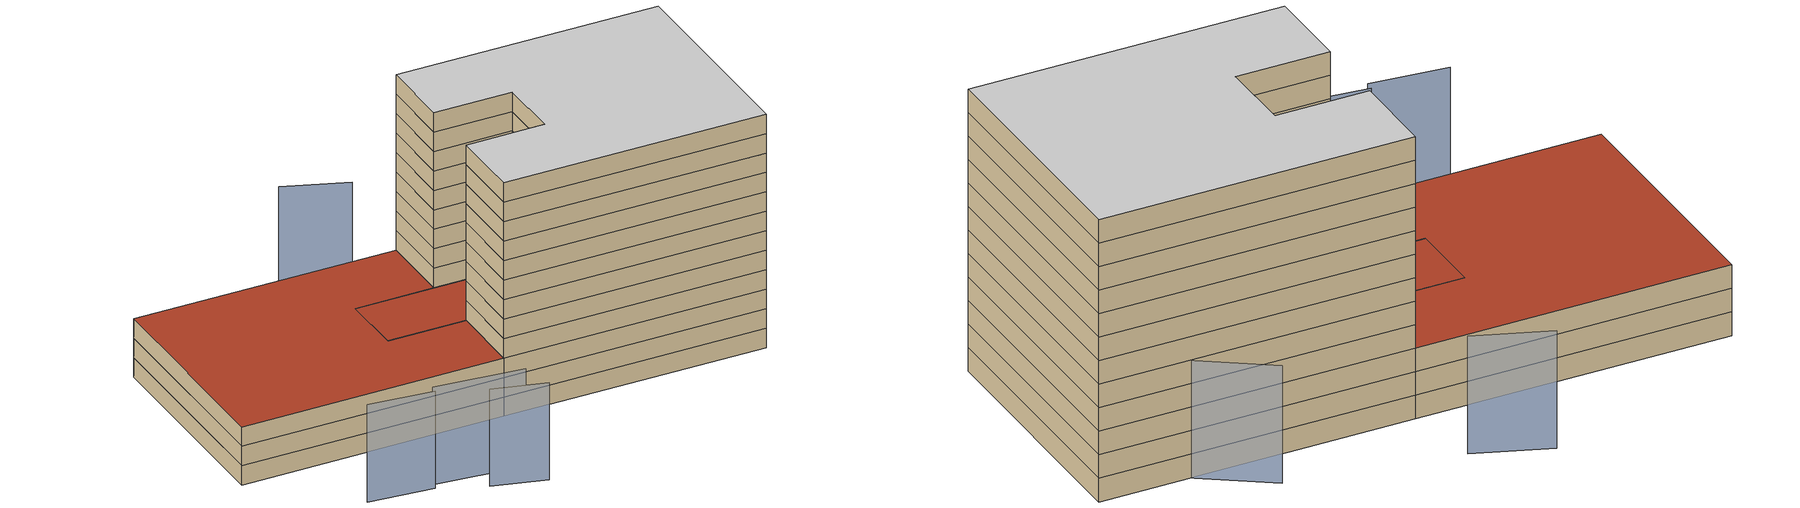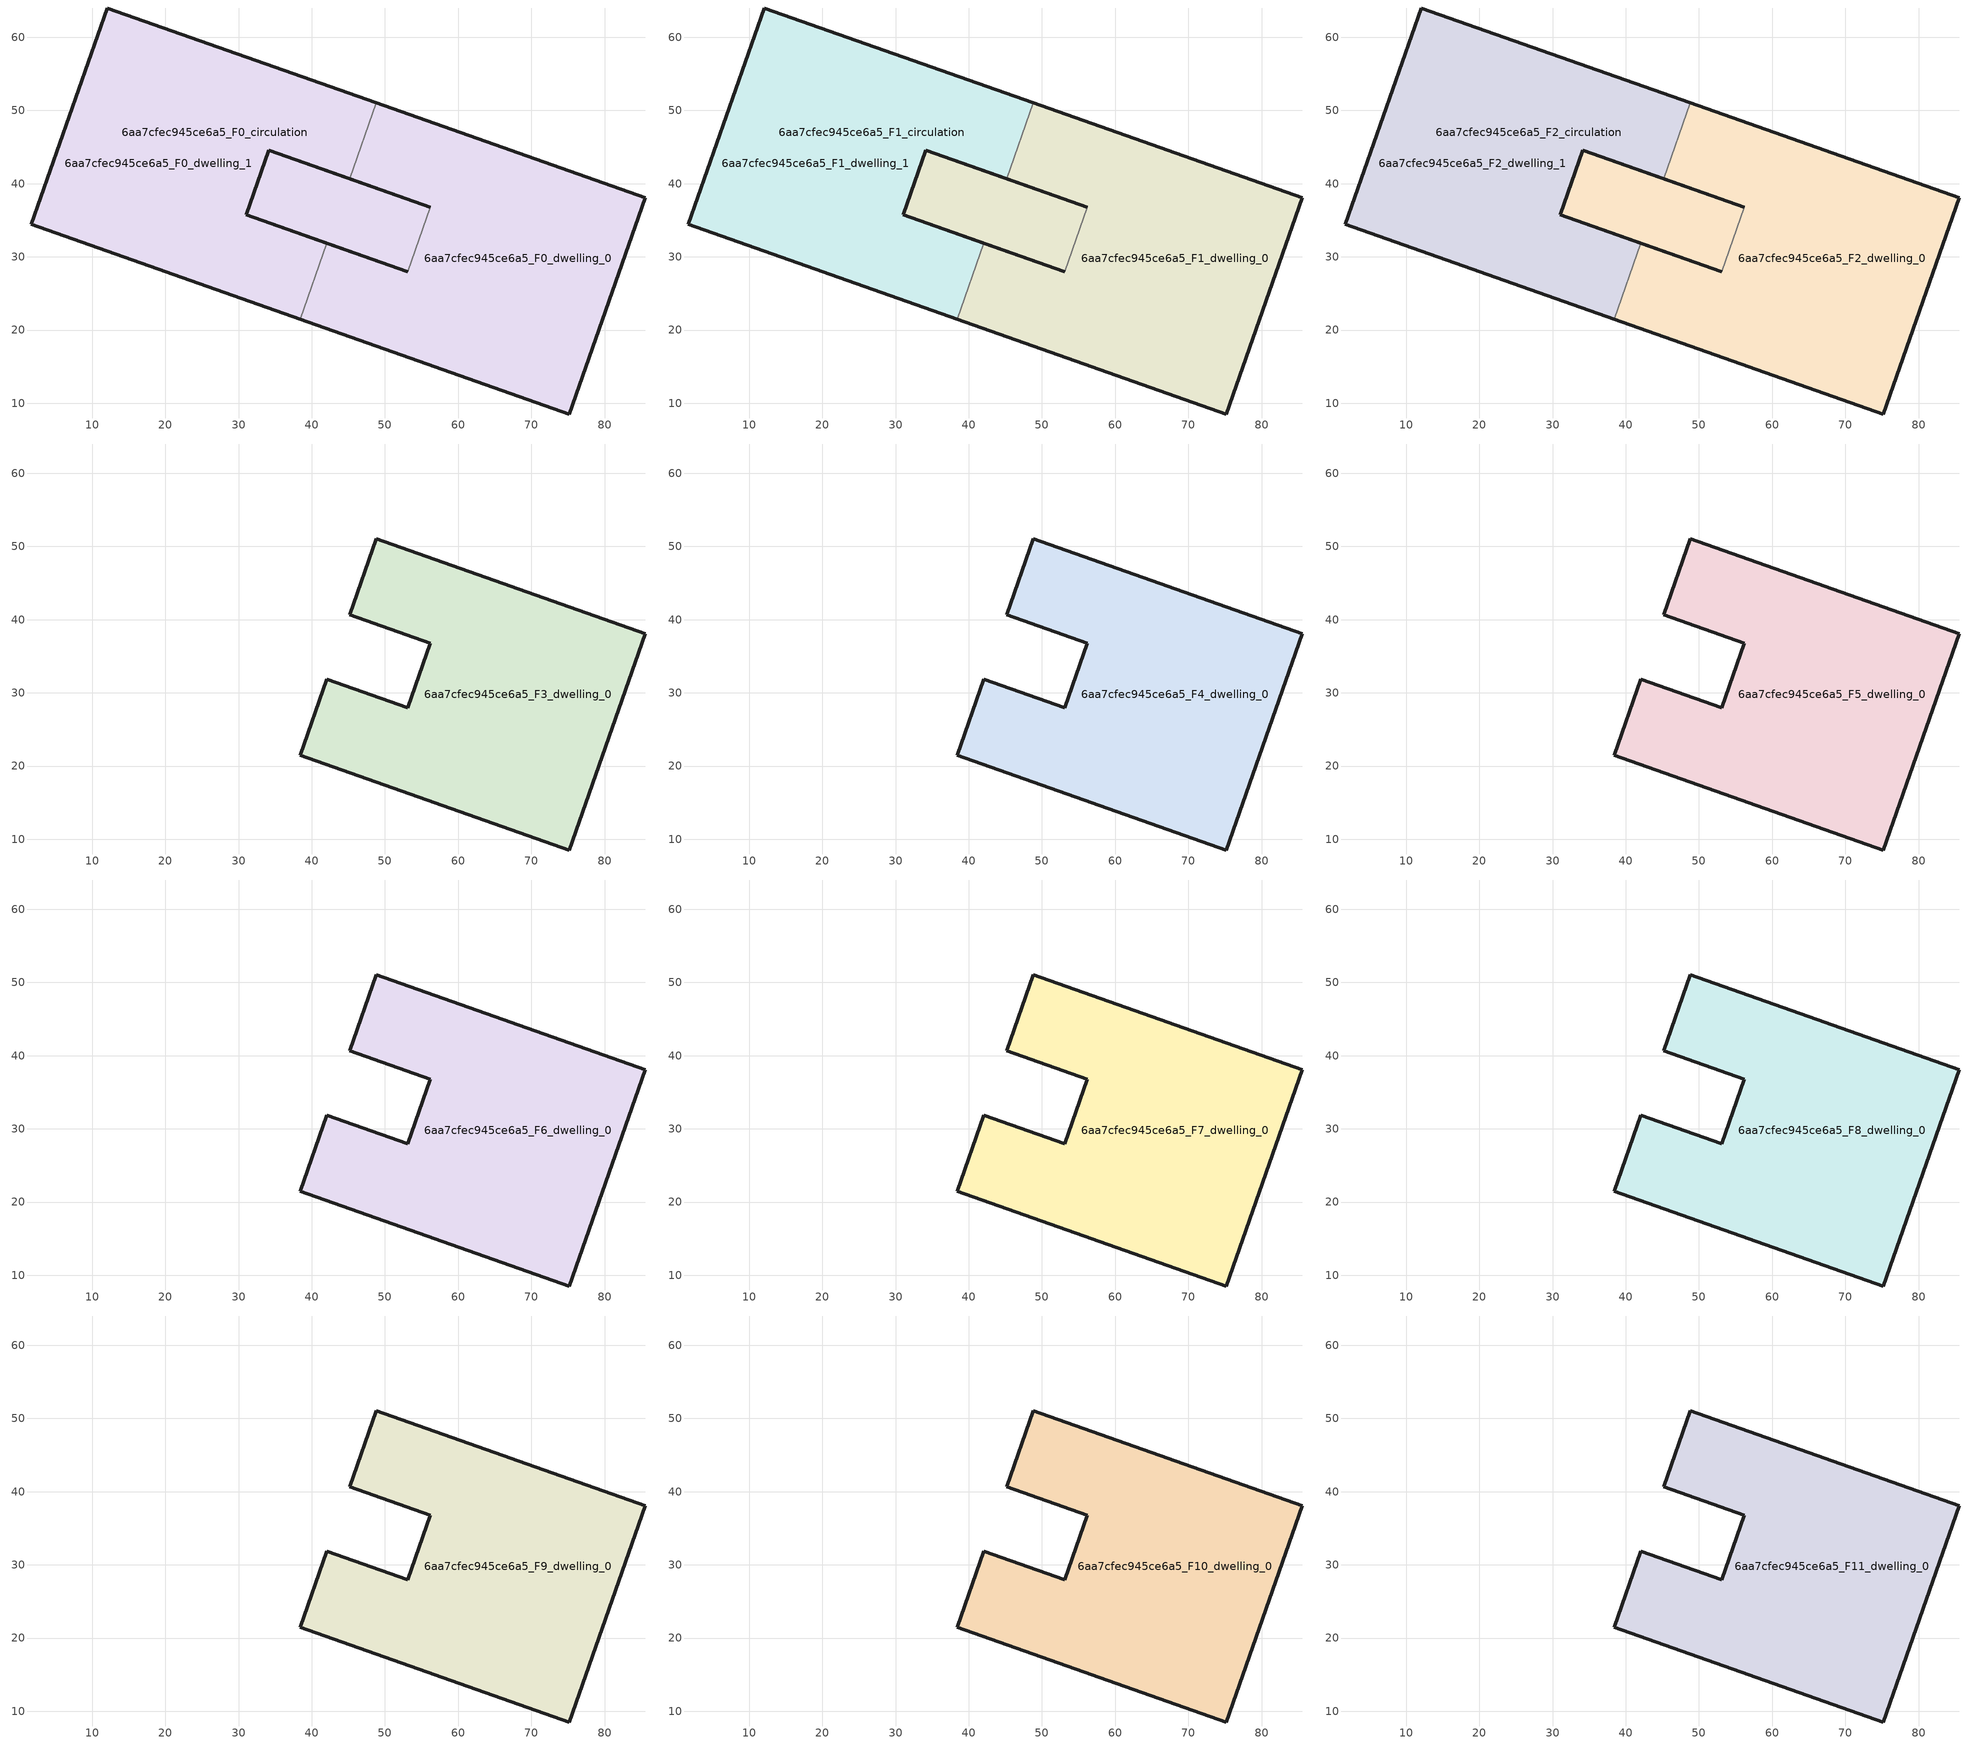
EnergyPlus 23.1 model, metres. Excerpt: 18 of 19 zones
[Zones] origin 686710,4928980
6aa7cfec945ce6a5_F0_dwelling_0
 floor ground (EU_floor_Construction): 85.58,38.08 75.16,8.53 38.41,21.49 42.05,31.83 53.08,27.95 56.21,36.81 45.18,40.7 48.83,51.04 z0; 56.21,36.81 53.08,27.95 42.05,31.83 31.03,35.72 34.15,44.58 45.18,40.7 z0
 wall outside (EU_wall_Construction): 45.18,40.7 56.21,36.81 / 53.08,27.95 42.05,31.83 / 38.41,21.49 75.16,8.53 85.58,38.08 48.83,51.04 z0:3
 wall to 6aa7cfec945ce6a5_F0_dwelling_1 (EU_wall_Construction): 48.83,51.04 45.18,40.7 / 42.05,31.83 38.41,21.49 z0:3
 wall to 6aa7cfec945ce6a5_F0_circulation (EU_wall_Construction): 56.21,36.81 53.08,27.95 z0:3
6aa7cfec945ce6a5_F0_dwelling_1
 floor ground (EU_floor_Construction): 56.21,36.81 53.08,27.95 36.47,33.8 31.03,35.72 34.15,44.58 45.18,40.7 z0; 48.83,51.04 45.18,40.7 34.15,44.58 31.03,35.72 36.47,33.8 42.05,31.83 38.41,21.49 1.65,34.45 12.07,63.99 z0
 wall outside (EU_wall_Construction): 42.05,31.83 31.03,35.72 34.15,44.58 45.18,40.7 / 48.83,51.04 12.07,63.99 1.65,34.45 38.41,21.49 z0:3
6aa7cfec945ce6a5_F0_circulation
 floor ground (EU_floor_Construction): 85.58,38.08 75.16,8.53 38.41,21.49 42.05,31.83 53.08,27.95 56.21,36.81 45.18,40.7 48.83,51.04 z0; 56.21,36.81 53.08,27.95 36.47,33.8 31.03,35.72 34.15,44.58 45.18,40.7 z0; 48.83,51.04 45.18,40.7 34.15,44.58 31.03,35.72 42.05,31.83 38.41,21.49 1.65,34.45 12.07,63.99 z0
 wall outside (EU_wall_Construction): 56.21,36.81 34.15,44.58 31.03,35.72 53.08,27.95 z0:3
6aa7cfec945ce6a5_F1_dwelling_0
 floor outside (EU_floor_Construction): 85.58,38.08 75.16,8.53 38.41,21.49 42.05,31.83 53.08,27.95 56.21,36.81 45.18,40.7 48.83,51.04 z3
 floor to 6aa7cfec945ce6a5_F0_dwelling_0 (EU_floor_Construction): 56.21,36.81 53.08,27.95 42.05,31.83 31.03,35.72 34.15,44.58 45.18,40.7 z3
 wall outside (EU_wall_Construction): 45.18,40.7 56.21,36.81 / 53.08,27.95 42.05,31.83 / 38.41,21.49 75.16,8.53 85.58,38.08 48.83,51.04 z3:6
 wall to 6aa7cfec945ce6a5_F1_dwelling_1 (EU_wall_Construction): 48.83,51.04 45.18,40.7 / 42.05,31.83 38.41,21.49 z3:6
 wall to 6aa7cfec945ce6a5_F1_circulation (EU_wall_Construction): 56.21,36.81 53.08,27.95 z3:6
6aa7cfec945ce6a5_F1_dwelling_1
 floor to 6aa7cfec945ce6a5_F0_dwelling_1 (EU_floor_Construction): 48.83,51.04 45.18,40.7 34.15,44.58 31.03,35.72 42.05,31.83 38.41,21.49 1.65,34.45 12.07,63.99 z3; 56.21,36.81 53.08,27.95 36.47,33.8 31.03,35.72 34.15,44.58 45.18,40.7 z3
 wall outside (EU_wall_Construction): 42.05,31.83 31.03,35.72 34.15,44.58 45.18,40.7 / 48.83,51.04 12.07,63.99 1.65,34.45 38.41,21.49 z3:6
6aa7cfec945ce6a5_F1_circulation
 floor outside (EU_floor_Construction): 56.21,36.81 53.08,27.95 36.47,33.8 31.03,35.72 34.15,44.58 45.18,40.7 z3; 48.83,51.04 45.18,40.7 34.15,44.58 31.03,35.72 42.05,31.83 38.41,21.49 1.65,34.45 12.07,63.99 z3
 floor to 6aa7cfec945ce6a5_F0_circulation (EU_floor_Construction): 85.58,38.08 75.16,8.53 38.41,21.49 42.05,31.83 53.08,27.95 56.21,36.81 45.18,40.7 48.83,51.04 z3
 wall outside (EU_wall_Construction): 56.21,36.81 34.15,44.58 31.03,35.72 53.08,27.95 z3:6
6aa7cfec945ce6a5_F2_dwelling_0
 floor outside (EU_floor_Construction): 85.58,38.08 75.16,8.53 38.41,21.49 42.05,31.83 53.08,27.95 56.21,36.81 45.18,40.7 48.83,51.04 z6
 floor to 6aa7cfec945ce6a5_F1_dwelling_0 (EU_floor_Construction): 56.21,36.81 53.08,27.95 42.05,31.83 31.03,35.72 34.15,44.58 45.18,40.7 z6
 wall outside (EU_wall_Construction): 45.18,40.7 56.21,36.81 / 53.08,27.95 42.05,31.83 / 38.41,21.49 75.16,8.53 85.58,38.08 48.83,51.04 z6:9
 wall to 6aa7cfec945ce6a5_F2_dwelling_1 (EU_wall_Construction): 48.83,51.04 45.18,40.7 / 42.05,31.83 38.41,21.49 z6:9
 wall to 6aa7cfec945ce6a5_F2_circulation (EU_wall_Construction): 56.21,36.81 53.08,27.95 z6:9
 roof outside (EU_floor_Construction): 53.08,27.95 56.21,36.81 45.18,40.7 34.15,44.58 31.03,35.72 42.05,31.83 z9
6aa7cfec945ce6a5_F2_dwelling_1
 floor to 6aa7cfec945ce6a5_F1_dwelling_1 (EU_floor_Construction): 48.83,51.04 45.18,40.7 34.15,44.58 31.03,35.72 42.05,31.83 38.41,21.49 1.65,34.45 12.07,63.99 z6; 56.21,36.81 53.08,27.95 36.47,33.8 31.03,35.72 34.15,44.58 45.18,40.7 z6
 wall outside (EU_wall_Construction): 42.05,31.83 31.03,35.72 34.15,44.58 45.18,40.7 / 48.83,51.04 12.07,63.99 1.65,34.45 38.41,21.49 z6:9
 roof outside (EU_roof_Construction): 38.41,21.49 42.05,31.83 36.47,33.8 31.03,35.72 34.15,44.58 45.18,40.7 48.83,51.04 12.07,63.99 1.65,34.45 z9; 53.08,27.95 56.21,36.81 45.18,40.7 34.15,44.58 31.03,35.72 36.47,33.8 z9
6aa7cfec945ce6a5_F2_circulation
 floor outside (EU_floor_Construction): 56.21,36.81 53.08,27.95 36.47,33.8 31.03,35.72 34.15,44.58 45.18,40.7 z6; 48.83,51.04 45.18,40.7 34.15,44.58 31.03,35.72 42.05,31.83 38.41,21.49 1.65,34.45 12.07,63.99 z6
 floor to 6aa7cfec945ce6a5_F1_circulation (EU_floor_Construction): 85.58,38.08 75.16,8.53 38.41,21.49 42.05,31.83 53.08,27.95 56.21,36.81 45.18,40.7 48.83,51.04 z6
 wall outside (EU_wall_Construction): 56.21,36.81 34.15,44.58 31.03,35.72 53.08,27.95 z6:9
 roof outside (EU_roof_Construction): 75.16,8.53 85.58,38.08 48.83,51.04 45.18,40.7 56.21,36.81 53.08,27.95 42.05,31.83 38.41,21.49 z9; 53.08,27.95 56.21,36.81 45.18,40.7 34.15,44.58 31.03,35.72 36.47,33.8 z9; 38.41,21.49 42.05,31.83 31.03,35.72 34.15,44.58 45.18,40.7 48.83,51.04 12.07,63.99 1.65,34.45 z9
6aa7cfec945ce6a5_F3_dwelling_0
 floor to 6aa7cfec945ce6a5_F2_dwelling_0 (EU_floor_Construction): 85.58,38.08 75.16,8.53 38.41,21.49 42.05,31.83 53.08,27.95 56.21,36.81 45.18,40.7 48.83,51.04 z9
 wall outside (EU_wall_Construction): 85.58,38.08 48.83,51.04 45.18,40.7 56.21,36.81 53.08,27.95 42.05,31.83 38.41,21.49 75.16,8.53 85.58,38.08 z9:12
6aa7cfec945ce6a5_F4_dwelling_0
 floor to 6aa7cfec945ce6a5_F3_dwelling_0 (EU_floor_Construction): 85.58,38.08 75.16,8.53 38.41,21.49 42.05,31.83 53.08,27.95 56.21,36.81 45.18,40.7 48.83,51.04 z12
 wall outside (EU_wall_Construction): 85.58,38.08 48.83,51.04 45.18,40.7 56.21,36.81 53.08,27.95 42.05,31.83 38.41,21.49 75.16,8.53 85.58,38.08 z12:15
6aa7cfec945ce6a5_F5_dwelling_0
 floor to 6aa7cfec945ce6a5_F4_dwelling_0 (EU_floor_Construction): 85.58,38.08 75.16,8.53 38.41,21.49 42.05,31.83 53.08,27.95 56.21,36.81 45.18,40.7 48.83,51.04 z15
 wall outside (EU_wall_Construction): 85.58,38.08 48.83,51.04 45.18,40.7 56.21,36.81 53.08,27.95 42.05,31.83 38.41,21.49 75.16,8.53 85.58,38.08 z15:18
6aa7cfec945ce6a5_F6_dwelling_0
 floor to 6aa7cfec945ce6a5_F5_dwelling_0 (EU_floor_Construction): 85.58,38.08 75.16,8.53 38.41,21.49 42.05,31.83 53.08,27.95 56.21,36.81 45.18,40.7 48.83,51.04 z18
 wall outside (EU_wall_Construction): 85.58,38.08 48.83,51.04 45.18,40.7 56.21,36.81 53.08,27.95 42.05,31.83 38.41,21.49 75.16,8.53 85.58,38.08 z18:21
6aa7cfec945ce6a5_F7_dwelling_0
 floor to 6aa7cfec945ce6a5_F6_dwelling_0 (EU_floor_Construction): 85.58,38.08 75.16,8.53 38.41,21.49 42.05,31.83 53.08,27.95 56.21,36.81 45.18,40.7 48.83,51.04 z21
 wall outside (EU_wall_Construction): 85.58,38.08 48.83,51.04 45.18,40.7 56.21,36.81 53.08,27.95 42.05,31.83 38.41,21.49 75.16,8.53 85.58,38.08 z21:24
6aa7cfec945ce6a5_F8_dwelling_0
 floor to 6aa7cfec945ce6a5_F7_dwelling_0 (EU_floor_Construction): 85.58,38.08 75.16,8.53 38.41,21.49 42.05,31.83 53.08,27.95 56.21,36.81 45.18,40.7 48.83,51.04 z24
 wall outside (EU_wall_Construction): 85.58,38.08 48.83,51.04 45.18,40.7 56.21,36.81 53.08,27.95 42.05,31.83 38.41,21.49 75.16,8.53 85.58,38.08 z24:27
6aa7cfec945ce6a5_F9_dwelling_0
 floor to 6aa7cfec945ce6a5_F8_dwelling_0 (EU_floor_Construction): 85.58,38.08 75.16,8.53 38.41,21.49 42.05,31.83 53.08,27.95 56.21,36.81 45.18,40.7 48.83,51.04 z27
 wall outside (EU_wall_Construction): 85.58,38.08 48.83,51.04 45.18,40.7 56.21,36.81 53.08,27.95 42.05,31.83 38.41,21.49 75.16,8.53 85.58,38.08 z27:30
6aa7cfec945ce6a5_F10_dwelling_0
 floor to 6aa7cfec945ce6a5_F9_dwelling_0 (EU_floor_Construction): 85.58,38.08 75.16,8.53 38.41,21.49 42.05,31.83 53.08,27.95 56.21,36.81 45.18,40.7 48.83,51.04 z30
 wall outside (EU_wall_Construction): 85.58,38.08 48.83,51.04 45.18,40.7 56.21,36.81 53.08,27.95 42.05,31.83 38.41,21.49 75.16,8.53 85.58,38.08 z30:33
6aa7cfec945ce6a5_F11_dwelling_0
 floor to 6aa7cfec945ce6a5_F10_dwelling_0 (EU_floor_Construction): 85.58,38.08 75.16,8.53 38.41,21.49 42.05,31.83 53.08,27.95 56.21,36.81 45.18,40.7 48.83,51.04 z33
 wall outside (EU_wall_Construction): 85.58,38.08 48.83,51.04 45.18,40.7 56.21,36.81 53.08,27.95 42.05,31.83 38.41,21.49 75.16,8.53 85.58,38.08 z33:36
 ceiling to 6aa7cfec945ce6a5_F12_dwelling_0 (EU_floor_Construction): 75.16,8.53 85.58,38.08 48.83,51.04 45.18,40.7 56.21,36.81 53.08,27.95 42.05,31.83 38.41,21.49 z36
shading: 81.14,33.71 68.88,49.95 / 50.27,60.34 42.72,66.64 / 24.01,10.44 30.67,5.88 / 19.15,16.26 31.06,10.58 / 9.95,19.46 18.69,15.3 z0:15
[Building]
EU S2 Campaign: North Axis=0; Terrain=City; Solar Distribution=FullExterior
[Site:Location]
Bologna: Latitude=44.5; Longitude=11.25; Time Zone=1; Elevation=37
[SizingPeriod:WeatherFileDays]
AnnualSizingPeriod: Begin Month=1; Begin Day of Month=1; End Month=12; End Day of Month=31; Day of Week for Start Day=Monday; Use Weather File Daylight Saving Period=No; Use Weather File Rain and Snow Indicators=No
[MATERIAL]
EU_InternalMass_Material: Roughness=MediumRough; Thickness=0.1; Conductivity=1; Density=1800; Specific Heat=900; Thermal Absorptance=0.9; Solar Absorptance=0.7; Visible Absorptance=0.7
[MATERIAL:NOMASS] Roughness=MediumRough; Thermal Absorptance=0.9; Solar Absorptance=0.7; Visible Absorptance=0.7
Name | Thermal Resistance
EU_wall_NoMass | 0.905828
EU_roof_NoMass | 0.37593
EU_floor_NoMass | 0.67114
[CONSTRUCTION]
EU_wall_Construction: EU_wall_NoMass
EU_roof_Construction: EU_roof_NoMass
EU_floor_Construction: EU_floor_NoMass
EU_InternalMass_Construction: EU_InternalMass_Material
[ZONE] Type=1; Multiplier=1; Ceiling Height=autocalculate; Floor Area=autocalculate; Part of Total Floor Area=Yes
Name | Volume
6aa7cfec945ce6a5_F0_dwelling_0; 6aa7cfec945ce6a5_F1_dwelling_0; 6aa7cfec945ce6a5_F2_dwelling_0; 6aa7cfec945ce6a5_F0_dwelling_1; 6aa7cfec945ce6a5_F1_dwelling_1; 6aa7cfec945ce6a5_F2_dwelling_1 | 3992.59
6aa7cfec945ce6a5_F3_dwelling_0; 6aa7cfec945ce6a5_F4_dwelling_0; 6aa7cfec945ce6a5_F5_dwelling_0; 6aa7cfec945ce6a5_F6_dwelling_0; 6aa7cfec945ce6a5_F7_dwelling_0; 6aa7cfec945ce6a5_F8_dwelling_0; 6aa7cfec945ce6a5_F9_dwelling_0; 6aa7cfec945ce6a5_F10_dwelling_0; 6aa7cfec945ce6a5_F11_dwelling_0 | 3333.27
6aa7cfec945ce6a5_F0_circulation; 6aa7cfec945ce6a5_F1_circulation; 6aa7cfec945ce6a5_F2_circulation | 7325.86
[INTERNALMASS] Construction=EU_InternalMass_Construction
Name | Zone or ZoneList | Surface Area
6aa7cfec945ce6a5_F0_dwelling_0_EU_InternalMass | 6aa7cfec945ce6a5_F0_dwelling_0 | 1111.09
6aa7cfec945ce6a5_F0_dwelling_1_EU_InternalMass | 6aa7cfec945ce6a5_F0_dwelling_1 | 1111.09
6aa7cfec945ce6a5_F1_dwelling_0_EU_InternalMass | 6aa7cfec945ce6a5_F1_dwelling_0 | 1111.09
6aa7cfec945ce6a5_F1_dwelling_1_EU_InternalMass | 6aa7cfec945ce6a5_F1_dwelling_1 | 1111.09
6aa7cfec945ce6a5_F2_dwelling_0_EU_InternalMass | 6aa7cfec945ce6a5_F2_dwelling_0 | 1111.09
6aa7cfec945ce6a5_F2_dwelling_1_EU_InternalMass | 6aa7cfec945ce6a5_F2_dwelling_1 | 1111.09
6aa7cfec945ce6a5_F3_dwelling_0_EU_InternalMass | 6aa7cfec945ce6a5_F3_dwelling_0 | 2444.12
6aa7cfec945ce6a5_F4_dwelling_0_EU_InternalMass | 6aa7cfec945ce6a5_F4_dwelling_0 | 2444.12
6aa7cfec945ce6a5_F5_dwelling_0_EU_InternalMass | 6aa7cfec945ce6a5_F5_dwelling_0 | 2444.12
6aa7cfec945ce6a5_F6_dwelling_0_EU_InternalMass | 6aa7cfec945ce6a5_F6_dwelling_0 | 2444.12
6aa7cfec945ce6a5_F7_dwelling_0_EU_InternalMass | 6aa7cfec945ce6a5_F7_dwelling_0 | 2444.12
6aa7cfec945ce6a5_F8_dwelling_0_EU_InternalMass | 6aa7cfec945ce6a5_F8_dwelling_0 | 2444.12
6aa7cfec945ce6a5_F9_dwelling_0_EU_InternalMass | 6aa7cfec945ce6a5_F9_dwelling_0 | 2444.12
6aa7cfec945ce6a5_F10_dwelling_0_EU_InternalMass | 6aa7cfec945ce6a5_F10_dwelling_0 | 2444.12
6aa7cfec945ce6a5_F11_dwelling_0_EU_InternalMass | 6aa7cfec945ce6a5_F11_dwelling_0 | 2444.12
[OTHEREQUIPMENT] Fuel Type=Electricity; Design Level Calculation Method=Watts/Area; Power per Zone Floor Area=1; Fraction Latent=0; Fraction Radiant=0; Fraction Lost=0; Carbon Dioxide Generation Rate=0; EndUse Subcategory=EU_Step8_InternalGains
Name | Zone or ZoneList or Space or SpaceList | Schedule
EU_Step8_InternalGain_6aa7cfec945ce6a5_F0_dwelling_0_f000 | 6aa7cfec945ce6a5_F0_dwelling_0 | EU_Step8_GainSchedule_6aa7cfec945ce6a5_F0_dwelling_0_f000
EU_Step8_InternalGain_6aa7cfec945ce6a5_F0_dwelling_1_f000 | 6aa7cfec945ce6a5_F0_dwelling_1 | EU_Step8_GainSchedule_6aa7cfec945ce6a5_F0_dwelling_1_f000
EU_Step8_InternalGain_6aa7cfec945ce6a5_F1_dwelling_0_f000 | 6aa7cfec945ce6a5_F1_dwelling_0 | EU_Step8_GainSchedule_6aa7cfec945ce6a5_F1_dwelling_0_f000
EU_Step8_InternalGain_6aa7cfec945ce6a5_F1_dwelling_1_f000 | 6aa7cfec945ce6a5_F1_dwelling_1 | EU_Step8_GainSchedule_6aa7cfec945ce6a5_F1_dwelling_1_f000
EU_Step8_InternalGain_6aa7cfec945ce6a5_F2_dwelling_0_f000 | 6aa7cfec945ce6a5_F2_dwelling_0 | EU_Step8_GainSchedule_6aa7cfec945ce6a5_F2_dwelling_0_f000
EU_Step8_InternalGain_6aa7cfec945ce6a5_F2_dwelling_1_f000 | 6aa7cfec945ce6a5_F2_dwelling_1 | EU_Step8_GainSchedule_6aa7cfec945ce6a5_F2_dwelling_1_f000
EU_Step8_InternalGain_6aa7cfec945ce6a5_F3_dwelling_0_f000 | 6aa7cfec945ce6a5_F3_dwelling_0 | EU_Step8_GainSchedule_6aa7cfec945ce6a5_F3_dwelling_0_f000
EU_Step8_InternalGain_6aa7cfec945ce6a5_F4_dwelling_0_f000 | 6aa7cfec945ce6a5_F4_dwelling_0 | EU_Step8_GainSchedule_6aa7cfec945ce6a5_F4_dwelling_0_f000
EU_Step8_InternalGain_6aa7cfec945ce6a5_F5_dwelling_0_f000 | 6aa7cfec945ce6a5_F5_dwelling_0 | EU_Step8_GainSchedule_6aa7cfec945ce6a5_F5_dwelling_0_f000
EU_Step8_InternalGain_6aa7cfec945ce6a5_F6_dwelling_0_f000 | 6aa7cfec945ce6a5_F6_dwelling_0 | EU_Step8_GainSchedule_6aa7cfec945ce6a5_F6_dwelling_0_f000
EU_Step8_InternalGain_6aa7cfec945ce6a5_F7_dwelling_0_f000 | 6aa7cfec945ce6a5_F7_dwelling_0 | EU_Step8_GainSchedule_6aa7cfec945ce6a5_F7_dwelling_0_f000
EU_Step8_InternalGain_6aa7cfec945ce6a5_F8_dwelling_0_f000 | 6aa7cfec945ce6a5_F8_dwelling_0 | EU_Step8_GainSchedule_6aa7cfec945ce6a5_F8_dwelling_0_f000
EU_Step8_InternalGain_6aa7cfec945ce6a5_F9_dwelling_0_f000 | 6aa7cfec945ce6a5_F9_dwelling_0 | EU_Step8_GainSchedule_6aa7cfec945ce6a5_F9_dwelling_0_f000
EU_Step8_InternalGain_6aa7cfec945ce6a5_F10_dwelling_0_f000 | 6aa7cfec945ce6a5_F10_dwelling_0 | EU_Step8_GainSchedule_6aa7cfec945ce6a5_F10_dwelling_0_f000
EU_Step8_InternalGain_6aa7cfec945ce6a5_F11_dwelling_0_f000 | 6aa7cfec945ce6a5_F11_dwelling_0 | EU_Step8_GainSchedule_6aa7cfec945ce6a5_F11_dwelling_0_f000
[ZONEINFILTRATION:DESIGNFLOWRATE] Schedule=EU_AlwaysOn; Design Flow Rate Calculation Method=Flow/Area; Flow Rate per Floor Area=0.0005; Constant Term Coefficient=1; Temperature Term Coefficient=0; Velocity Term Coefficient=0; Velocity Squared Term Coefficient=0
Name | Zone or ZoneList or Space or SpaceList
EU_Circulation_Infiltration_6aa7cfec945ce6a5_F0_circulation | 6aa7cfec945ce6a5_F0_circulation
EU_Circulation_Infiltration_6aa7cfec945ce6a5_F1_circulation | 6aa7cfec945ce6a5_F1_circulation
EU_Circulation_Infiltration_6aa7cfec945ce6a5_F2_circulation | 6aa7cfec945ce6a5_F2_circulation
[ZONEVENTILATION:DESIGNFLOWRATE] Schedule=EU_AlwaysOn; Design Flow Rate Calculation Method=AirChanges/Hour; Air Changes per Hour=0.73129; Ventilation Type=Natural; Fan Pressure Rise=0; Fan Total Efficiency=1; Constant Term Coefficient=1; Temperature Term Coefficient=0; Velocity Term Coefficient=0; Velocity Squared Term Coefficient=0; Minimum Indoor Temperature=-100; Maximum Indoor Temperature=100; Delta Temperature=-100; Minimum Outdoor Temperature=-100; Maximum Outdoor Temperature=100; Maximum Wind Speed=40
Name | Zone or ZoneList or Space or SpaceList
EU_ConstantAir_6aa7cfec945ce6a5_F0_dwelling_0 | 6aa7cfec945ce6a5_F0_dwelling_0
EU_ConstantAir_6aa7cfec945ce6a5_F0_dwelling_1 | 6aa7cfec945ce6a5_F0_dwelling_1
EU_ConstantAir_6aa7cfec945ce6a5_F1_dwelling_0 | 6aa7cfec945ce6a5_F1_dwelling_0
EU_ConstantAir_6aa7cfec945ce6a5_F1_dwelling_1 | 6aa7cfec945ce6a5_F1_dwelling_1
EU_ConstantAir_6aa7cfec945ce6a5_F2_dwelling_0 | 6aa7cfec945ce6a5_F2_dwelling_0
EU_ConstantAir_6aa7cfec945ce6a5_F2_dwelling_1 | 6aa7cfec945ce6a5_F2_dwelling_1
EU_ConstantAir_6aa7cfec945ce6a5_F3_dwelling_0 | 6aa7cfec945ce6a5_F3_dwelling_0
EU_ConstantAir_6aa7cfec945ce6a5_F4_dwelling_0 | 6aa7cfec945ce6a5_F4_dwelling_0
EU_ConstantAir_6aa7cfec945ce6a5_F5_dwelling_0 | 6aa7cfec945ce6a5_F5_dwelling_0
EU_ConstantAir_6aa7cfec945ce6a5_F6_dwelling_0 | 6aa7cfec945ce6a5_F6_dwelling_0
EU_ConstantAir_6aa7cfec945ce6a5_F7_dwelling_0 | 6aa7cfec945ce6a5_F7_dwelling_0
EU_ConstantAir_6aa7cfec945ce6a5_F8_dwelling_0 | 6aa7cfec945ce6a5_F8_dwelling_0
EU_ConstantAir_6aa7cfec945ce6a5_F9_dwelling_0 | 6aa7cfec945ce6a5_F9_dwelling_0
EU_ConstantAir_6aa7cfec945ce6a5_F10_dwelling_0 | 6aa7cfec945ce6a5_F10_dwelling_0
EU_ConstantAir_6aa7cfec945ce6a5_F11_dwelling_0 | 6aa7cfec945ce6a5_F11_dwelling_0
[HVACTEMPLATE:THERMOSTAT] Constant Heating Setpoint=20; Constant Cooling Setpoint=50
EU_HeatOnly_6aa7cfec945ce6a5_F0_dwelling_0; EU_HeatOnly_6aa7cfec945ce6a5_F0_dwelling_1; EU_HeatOnly_6aa7cfec945ce6a5_F1_dwelling_0; EU_HeatOnly_6aa7cfec945ce6a5_F1_dwelling_1; EU_HeatOnly_6aa7cfec945ce6a5_F2_dwelling_0; EU_HeatOnly_6aa7cfec945ce6a5_F2_dwelling_1; EU_HeatOnly_6aa7cfec945ce6a5_F3_dwelling_0; EU_HeatOnly_6aa7cfec945ce6a5_F4_dwelling_0; EU_HeatOnly_6aa7cfec945ce6a5_F5_dwelling_0; EU_HeatOnly_6aa7cfec945ce6a5_F6_dwelling_0; EU_HeatOnly_6aa7cfec945ce6a5_F7_dwelling_0; EU_HeatOnly_6aa7cfec945ce6a5_F8_dwelling_0; EU_HeatOnly_6aa7cfec945ce6a5_F9_dwelling_0; EU_HeatOnly_6aa7cfec945ce6a5_F10_dwelling_0; EU_HeatOnly_6aa7cfec945ce6a5_F11_dwelling_0; EU_HeatOnly_6aa7cfec945ce6a5_F12_dwelling_0
[HVACTEMPLATE:ZONE:IDEALLOADSAIRSYSTEM] System Availability Schedule=EU_AlwaysOn; Maximum Heating Supply Air Temperature=50; Minimum Cooling Supply Air Temperature=13; Maximum Heating Supply Air Humidity Ratio=0.0156; Minimum Cooling Supply Air Humidity Ratio=0.0077; Heating Limit=NoLimit; Cooling Limit=NoLimit; Heating Availability Schedule=EU_AlwaysOn; Cooling Availability Schedule=EU_CoolingOff; Dehumidification Control Type=ConstantSensibleHeatRatio; Cooling Sensible Heat Ratio=0.7; Dehumidification Setpoint=60; Humidification Control Type=None; Humidification Setpoint=30; Outdoor Air Method=None; Outdoor Air Flow Rate per Person=0.00944; Outdoor Air Flow Rate per Zone Floor Area=0; Outdoor Air Flow Rate per Zone=0; Demand Controlled Ventilation Type=None; Outdoor Air Economizer Type=NoEconomizer; Heat Recovery Type=None; Sensible Heat Recovery Effectiveness=0.7; Latent Heat Recovery Effectiveness=0.65
Name | Template Thermostat
6aa7cfec945ce6a5_F0_dwelling_0 | EU_HeatOnly_6aa7cfec945ce6a5_F0_dwelling_0
6aa7cfec945ce6a5_F0_dwelling_1 | EU_HeatOnly_6aa7cfec945ce6a5_F0_dwelling_1
6aa7cfec945ce6a5_F1_dwelling_0 | EU_HeatOnly_6aa7cfec945ce6a5_F1_dwelling_0
6aa7cfec945ce6a5_F1_dwelling_1 | EU_HeatOnly_6aa7cfec945ce6a5_F1_dwelling_1
6aa7cfec945ce6a5_F2_dwelling_0 | EU_HeatOnly_6aa7cfec945ce6a5_F2_dwelling_0
6aa7cfec945ce6a5_F2_dwelling_1 | EU_HeatOnly_6aa7cfec945ce6a5_F2_dwelling_1
6aa7cfec945ce6a5_F3_dwelling_0 | EU_HeatOnly_6aa7cfec945ce6a5_F3_dwelling_0
6aa7cfec945ce6a5_F4_dwelling_0 | EU_HeatOnly_6aa7cfec945ce6a5_F4_dwelling_0
6aa7cfec945ce6a5_F5_dwelling_0 | EU_HeatOnly_6aa7cfec945ce6a5_F5_dwelling_0
6aa7cfec945ce6a5_F6_dwelling_0 | EU_HeatOnly_6aa7cfec945ce6a5_F6_dwelling_0
6aa7cfec945ce6a5_F7_dwelling_0 | EU_HeatOnly_6aa7cfec945ce6a5_F7_dwelling_0
6aa7cfec945ce6a5_F8_dwelling_0 | EU_HeatOnly_6aa7cfec945ce6a5_F8_dwelling_0
6aa7cfec945ce6a5_F9_dwelling_0 | EU_HeatOnly_6aa7cfec945ce6a5_F9_dwelling_0
6aa7cfec945ce6a5_F10_dwelling_0 | EU_HeatOnly_6aa7cfec945ce6a5_F10_dwelling_0
6aa7cfec945ce6a5_F11_dwelling_0 | EU_HeatOnly_6aa7cfec945ce6a5_F11_dwelling_0
[SIZING:ZONE] Zone Cooling Design Supply Air Temperature Input Method=SupplyAirTemperature; Zone Cooling Design Supply Air Temperature=13; Zone Heating Design Supply Air Temperature Input Method=SupplyAirTemperature; Zone Heating Design Supply Air Temperature=50; Zone Cooling Design Supply Air Humidity Ratio=0.008; Zone Heating Design Supply Air Humidity Ratio=0.008; Cooling Design Air Flow Method=DesignDay; Cooling Design Air Flow Rate=0; Cooling Minimum Air Flow per Zone Floor Area=0.000762; Cooling Minimum Air Flow=0; Cooling Minimum Air Flow Fraction=0.2; Heating Design Air Flow Method=DesignDay; Heating Design Air Flow Rate=0; Heating Maximum Air Flow per Zone Floor Area=0.002032; Heating Maximum Air Flow=0.141576; Heating Maximum Air Flow Fraction=0.3; Account for Dedicated Outdoor Air System=No; Dedicated Outdoor Air System Control Strategy=NeutralSupplyAir; Dedicated Outdoor Air Low Setpoint Temperature for Design=autosize; Dedicated Outdoor Air High Setpoint Temperature for Design=autosize; Zone Load Sizing Method=Sensible Load Only No Latent Load; Zone Latent Cooling Design Supply Air Humidity Ratio Input Method=HumidityRatioDifference; Zone Cooling Design Supply Air Humidity Ratio Difference=0.005; Zone Latent Heating Design Supply Air Humidity Ratio Input Method=HumidityRatioDifference; Zone Humidification Design Supply Air Humidity Ratio Difference=0.005
6aa7cfec945ce6a5_F0_dwelling_0; 6aa7cfec945ce6a5_F0_dwelling_1; 6aa7cfec945ce6a5_F1_dwelling_0; 6aa7cfec945ce6a5_F1_dwelling_1; 6aa7cfec945ce6a5_F2_dwelling_0; 6aa7cfec945ce6a5_F2_dwelling_1; 6aa7cfec945ce6a5_F3_dwelling_0; 6aa7cfec945ce6a5_F4_dwelling_0; 6aa7cfec945ce6a5_F5_dwelling_0; 6aa7cfec945ce6a5_F6_dwelling_0; 6aa7cfec945ce6a5_F7_dwelling_0; 6aa7cfec945ce6a5_F8_dwelling_0; 6aa7cfec945ce6a5_F9_dwelling_0; 6aa7cfec945ce6a5_F10_dwelling_0; 6aa7cfec945ce6a5_F11_dwelling_0
[SCHEDULE:CONSTANT]
Name | Hourly Value
EU_AlwaysOn | 1
EU_CoolingOff | 0
[SCHEDULE:FILE] Column Number=1; Rows to Skip at Top=0; Number of Hours of Data=8760; Column Separator=Comma; Interpolate to Timestep=No; Minutes per Item=60; Adjust Schedule for Daylight Savings=Yes
Name | File
EU_Step8_GainSchedule_6aa7cfec945ce6a5_F0_dwelling_0_f000 | ../../schedules/6aa7cfec945ce6a5/6aa7cfec945ce6a5_F0_dwelling_0_f000_gain.csv
EU_Step8_GainSchedule_6aa7cfec945ce6a5_F0_dwelling_1_f000 | ../../schedules/6aa7cfec945ce6a5/6aa7cfec945ce6a5_F0_dwelling_1_f000_gain.csv
EU_Step8_GainSchedule_6aa7cfec945ce6a5_F1_dwelling_0_f000 | ../../schedules/6aa7cfec945ce6a5/6aa7cfec945ce6a5_F1_dwelling_0_f000_gain.csv
EU_Step8_GainSchedule_6aa7cfec945ce6a5_F1_dwelling_1_f000 | ../../schedules/6aa7cfec945ce6a5/6aa7cfec945ce6a5_F1_dwelling_1_f000_gain.csv
EU_Step8_GainSchedule_6aa7cfec945ce6a5_F2_dwelling_0_f000 | ../../schedules/6aa7cfec945ce6a5/6aa7cfec945ce6a5_F2_dwelling_0_f000_gain.csv
EU_Step8_GainSchedule_6aa7cfec945ce6a5_F2_dwelling_1_f000 | ../../schedules/6aa7cfec945ce6a5/6aa7cfec945ce6a5_F2_dwelling_1_f000_gain.csv
EU_Step8_GainSchedule_6aa7cfec945ce6a5_F3_dwelling_0_f000 | ../../schedules/6aa7cfec945ce6a5/6aa7cfec945ce6a5_F3_dwelling_0_f000_gain.csv
EU_Step8_GainSchedule_6aa7cfec945ce6a5_F4_dwelling_0_f000 | ../../schedules/6aa7cfec945ce6a5/6aa7cfec945ce6a5_F4_dwelling_0_f000_gain.csv
EU_Step8_GainSchedule_6aa7cfec945ce6a5_F5_dwelling_0_f000 | ../../schedules/6aa7cfec945ce6a5/6aa7cfec945ce6a5_F5_dwelling_0_f000_gain.csv
EU_Step8_GainSchedule_6aa7cfec945ce6a5_F6_dwelling_0_f000 | ../../schedules/6aa7cfec945ce6a5/6aa7cfec945ce6a5_F6_dwelling_0_f000_gain.csv
EU_Step8_GainSchedule_6aa7cfec945ce6a5_F7_dwelling_0_f000 | ../../schedules/6aa7cfec945ce6a5/6aa7cfec945ce6a5_F7_dwelling_0_f000_gain.csv
EU_Step8_GainSchedule_6aa7cfec945ce6a5_F8_dwelling_0_f000 | ../../schedules/6aa7cfec945ce6a5/6aa7cfec945ce6a5_F8_dwelling_0_f000_gain.csv
EU_Step8_GainSchedule_6aa7cfec945ce6a5_F9_dwelling_0_f000 | ../../schedules/6aa7cfec945ce6a5/6aa7cfec945ce6a5_F9_dwelling_0_f000_gain.csv
EU_Step8_GainSchedule_6aa7cfec945ce6a5_F10_dwelling_0_f000 | ../../schedules/6aa7cfec945ce6a5/6aa7cfec945ce6a5_F10_dwelling_0_f000_gain.csv
EU_Step8_GainSchedule_6aa7cfec945ce6a5_F11_dwelling_0_f000 | ../../schedules/6aa7cfec945ce6a5/6aa7cfec945ce6a5_F11_dwelling_0_f000_gain.csv
